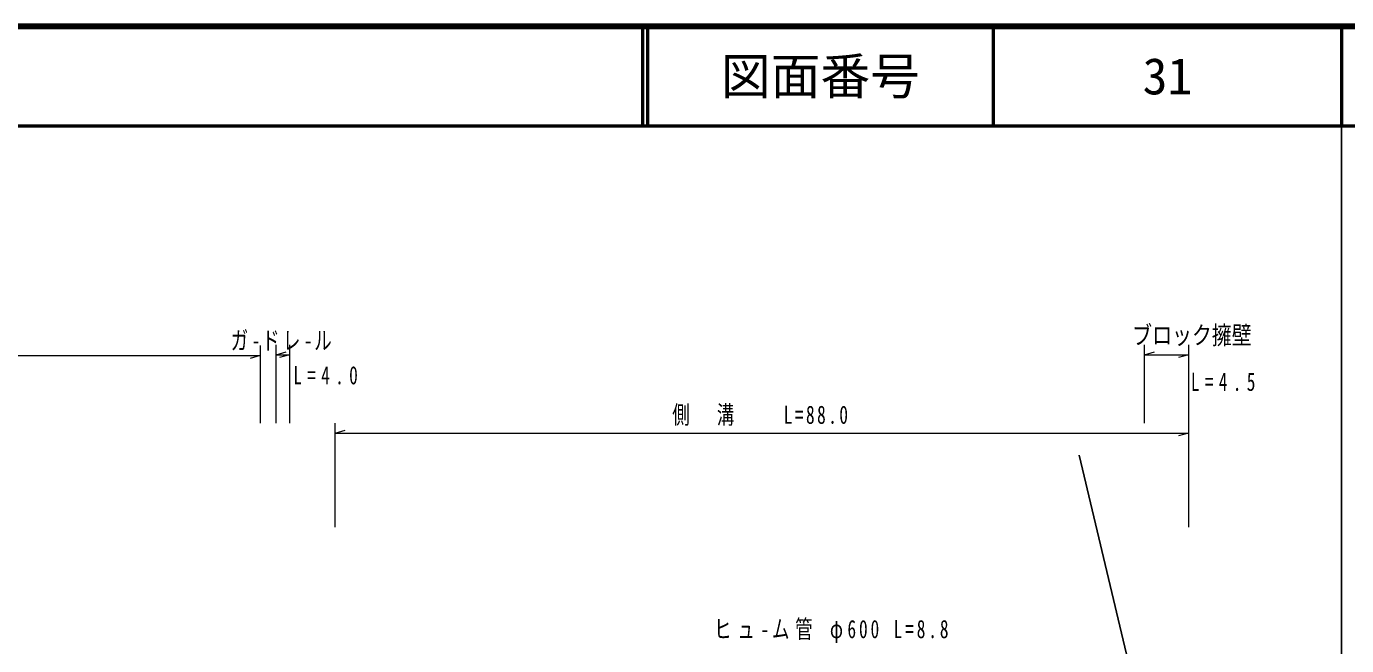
# Model space of a CAD drawing. Units: millimetres, scale not verified. Extents: x 40000 to 680000, y 20000 to 380000.
# Drawn here: x 446822 to 579500, y 317761 to 380000 of the extents above; entities that cross this region are included whole.
import ezdxf
from ezdxf.enums import TextEntityAlignment as Align

# ---------------------------------------------------------------- set-up
doc = ezdxf.new("R2010")
doc.units = ezdxf.units.MM
doc.header["$LTSCALE"] = 1000
for name, color, linetype, lineweight in [('M-BMK-SRVR', 3, 'Continuous', 25), ('M-STR-HTXT', 7, 'Continuous', 13), ('M-TTL', 2, 'Continuous', 140), ('M-TTL-BAND', 7, 'Continuous', 25), ('M-TTL-LINE', 7, 'Continuous', 50)]:
    doc.layers.add(name, color=color, linetype=linetype, lineweight=lineweight)
doc.layers.add('M-TTL-TXT', color=7, linetype='Continuous')
doc.styles.add('ＭＳ ゴシック', font='')
doc.styles.get('ＭＳ ゴシック').set_extended_font_data('MS Gothic')

msp = doc.modelspace()

# ---------------------------------------------------------------- linework, layer by layer
at = {"layer": 'M-BMK-SRVR'}
msp.add_lwpolyline([(552633, 336902), (564240, 288011), (573361, 249592)], dxfattribs=at)
at = {"layer": 'M-STR-HTXT'}
for p, q in [((470321, 347915), (470321, 340119)), ((471927, 340119), (471927, 347997)), ((473259, 347997), (473259, 340119)), ((559206, 340119), (559206, 347997)), ((563623, 347997), (563623, 340119)), ((310914, 346915), (470321, 346915)), ((470321, 346915), (469321, 346635)), ((471927, 346997), (472927, 347277)), ((471927, 346997), (473259, 346997)), ((473259, 346997), (472259, 346717)), ((559206, 346997), (560206, 347277)), ((559206, 346997), (563623, 346997)), ((563623, 346997), (562623, 346717)), ((477857, 329663), (477857, 340119)), ((563623, 340119), (563623, 329663)), ((477857, 339119), (478857, 339399)), ((477857, 339119), (563623, 339119)), ((563623, 339119), (562623, 338839))]:
    msp.add_line(p, q, dxfattribs=at)
at = {"layer": 'M-TTL'}
msp.add_line((680000, 380000), (40000, 380000), dxfattribs=at)
at = {"layer": 'M-TTL-BAND'}
msp.add_line((579000, 20000), (579000, 370000), dxfattribs=at)
at = {"layer": 'M-TTL-LINE'}
for p, q in [((508747, 380000), (508747, 370000)), ((509247, 380000), (509247, 370000)), ((543997, 380000), (543997, 370000)), ((579000, 380000), (579000, 370000)), ((40000, 370000), (680000, 370000))]:
    msp.add_line(p, q, dxfattribs=at)

# ---------------------------------------------------------------- texts
at = {"layer": 'M-STR-HTXT', "style": 'ＭＳ ゴシック', "width": 0.8}
msp.add_text('ブロック擁壁', height=1833, dxfattribs=at).set_placement((557957, 347497), align=Align.BOTTOM_LEFT)
at = {"layer": 'M-STR-HTXT', "char_height": 1833, "attachment_point": 7, "style": 'ＭＳ ゴシック'}
for s, insert in [('\\T1.2;\\W0.7;ガ-ドレ-ル', (467360, 347415)), ('\\T1.61;\\W0.7;L=4.0', (473634, 343992)), ('\\T1.61;\\W0.7;L=4.5', (563843, 343335)), ('\\T1.28;\\W0.7;側\u3000溝\u3000\u3000L=88.0', (511731, 339850)), ('\\T1.33;\\W0.7;ヒュ-ム管\\~φ600\\~L=8.8', (515937, 318011))]:
    msp.add_mtext(s, dxfattribs=dict(at, insert=insert))
at = {"layer": 'M-TTL-TXT', "style": 'ＭＳ ゴシック'}
for s, p in [('図面番号', (526622, 375000)), ('31', (561497, 375000))]:
    msp.add_text(s, height=3666, dxfattribs=at).set_placement(p, align=Align.MIDDLE_CENTER)

doc.saveas('drawing.dxf')
